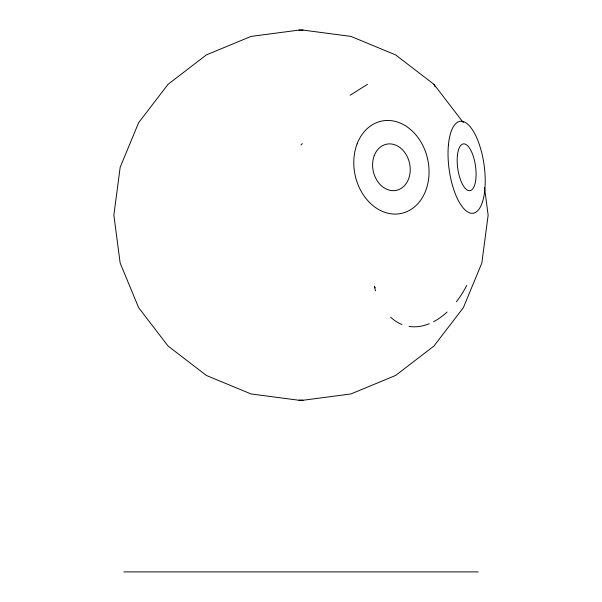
<?xml version="1.0" encoding="UTF-8"?>
<svg xmlns="http://www.w3.org/2000/svg" width="602" height="602" viewBox="0 0 602 602"><rect width="100%" height="100%" fill="white"/><g stroke="black" fill="none" stroke-linecap="round" stroke-linejoin="round"><path stroke-width="0.9" d="M301 144.954L302.309 143.63M350.138 95.229L367.468 84.31M463.344 122.635L433.929 84.31L395.604 54.895L350.966 36.406L303.062 30.1L298.938 30.1L251.034 36.406L206.396 54.895L168.071 84.31L138.656 122.635L120.167 167.273L113.861 215.177L120.167 263.082L138.656 307.712L168.071 346.045L206.396 375.46L251.034 393.949L298.938 400.255L303.062 400.255L350.966 393.949L395.604 375.46L433.929 346.045L463.344 307.712L481.833 263.082L488.139 215.177L484.505 187.538M303.062 30.1L298.938 30.1M298.938 400.255L300.315 400.074M123.831 571.9L478.169 571.9M301.685 400.074L303.062 400.255M375.204 287.794L374.354 286.146A81.955 51.945 -75.7 0 0 375.535 290.789M433.929 84.31L435.193 86.823M466.746 285.401A81.955 51.945 -75.7 0 1 456.444 301.707M447.083 312.017A81.955 51.945 -75.7 0 1 433.613 321.701M429.279 323.718A81.955 51.945 -75.7 0 1 409.036 326.404M401.97 324.47A81.955 51.945 -75.7 0 1 390.706 317.262M374.271 155.572A23.606 18.572 77.9 0 0 393.279 190.683A23.606 18.572 77.9 0 0 406.704 155.572A23.606 18.572 77.9 0 0 374.271 155.572M357.121 143.87A47.204 37.136 77.9 0 0 395.138 214.086A47.204 37.136 77.9 0 0 421.994 143.87A47.204 37.136 77.9 0 0 357.121 143.87M457.407 155.572A23.606 8.955 82 0 0 469.462 190.683A23.606 8.955 82 0 0 473.052 155.572A23.606 8.955 82 0 0 457.407 155.572M448.415 144.947A46.407 17.608 82 0 0 472.487 213.289A46.407 17.608 82 0 0 479.011 143.592A46.407 17.608 82 0 0 448.415 144.947"/></g></svg>
